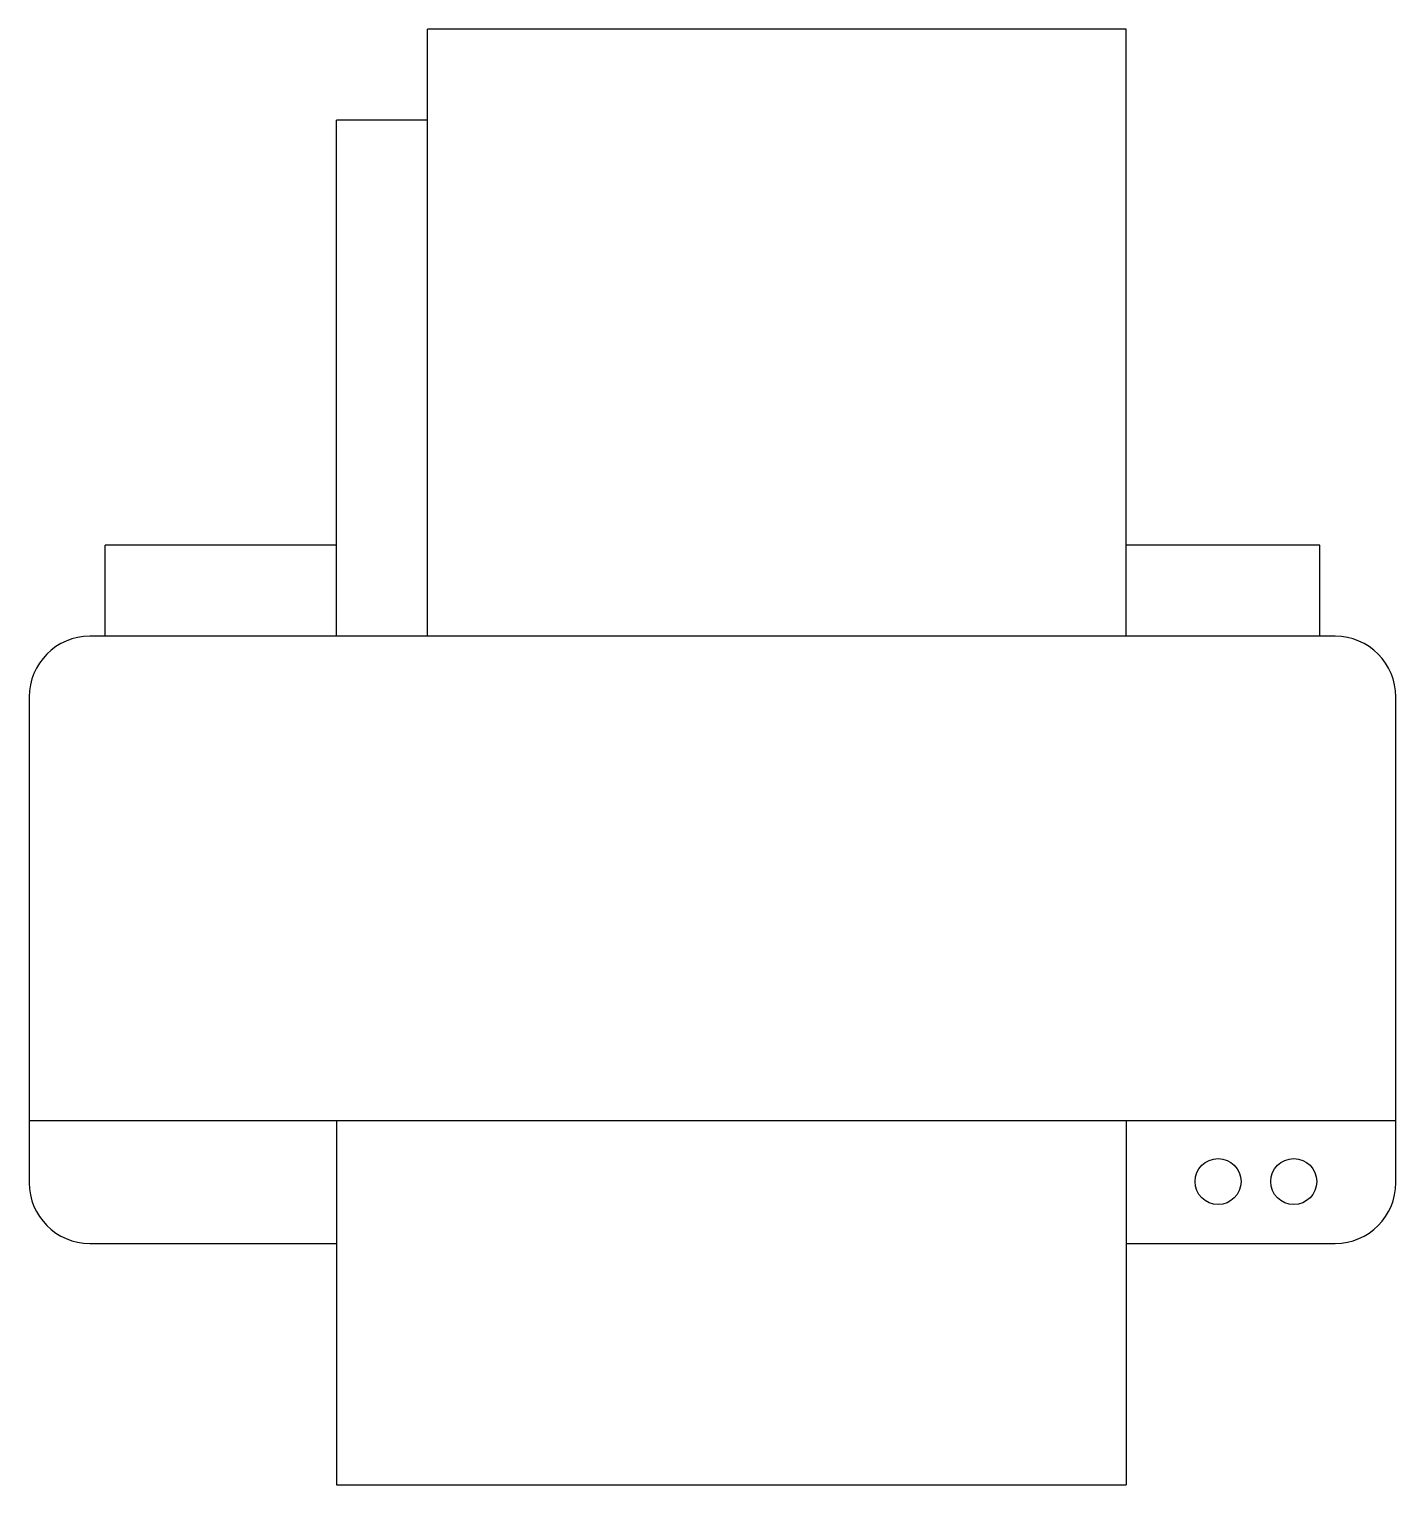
# Model space of a CAD drawing. Extents: x 3.66 to 4.11, y 3.966 to 4.446.
import ezdxf

# ---------------------------------------------------------------- set-up
doc = ezdxf.new("R2010")
doc.units = 0
doc.header["$LTSCALE"] = 0.03367
doc.layers.get('0').update_dxf_attribs({"linetype": 'CONTINUOUS'})

msp = doc.modelspace()

# ---------------------------------------------------------------- linework, layer by layer
for p, q in [((3.79107, 4.24553), (3.79107, 4.44553)), ((4.02107, 4.44553), (3.79107, 4.44553)), ((4.02107, 4.24553), (4.02107, 4.44553)), ((3.76107, 4.24553), (3.76107, 4.41553)), ((3.79107, 4.41553), (3.76107, 4.41553)), ((3.68491, 4.24553), (3.68491, 4.27553)), ((3.76107, 4.27553), (3.68491, 4.27553)), ((4.08491, 4.27553), (4.02107, 4.27553)), ((4.08491, 4.24553), (4.08491, 4.27553)), ((4.08991, 4.24553), (3.67991, 4.24553)), ((3.65991, 4.22553), (3.65991, 4.06553)), ((4.10991, 4.06553), (4.10991, 4.22553)), ((3.65991, 4.08599), (4.10991, 4.08599)), ((3.76107, 4.08599), (3.76107, 3.96599)), ((4.02107, 4.08599), (4.02107, 3.96599)), ((3.67991, 4.04553), (3.76107, 4.04553)), ((4.02107, 4.04553), (4.08991, 4.04553)), ((3.76107, 3.96599), (4.02107, 3.96599))]:
    msp.add_line(p, q)
for centre in [(4.05136, 4.06591), (4.07628, 4.06591)]:
    msp.add_circle(centre, 0.00758)
for centre, start, end in [((3.67991, 4.22553), 90, 180), ((4.08991, 4.22553), 0, 90), ((3.67991, 4.06553), 180, 270), ((4.08991, 4.06553), 270, 0)]:
    msp.add_arc(centre, 0.02, start, end)

doc.saveas('drawing.dxf')
